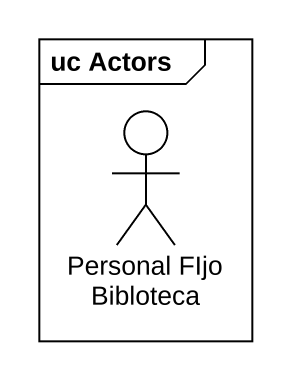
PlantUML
@startuml
mainframe uc Actors
actor "Personal FIjo Bibloteca" as Personal_FIjo_Bibloteca
@enduml
